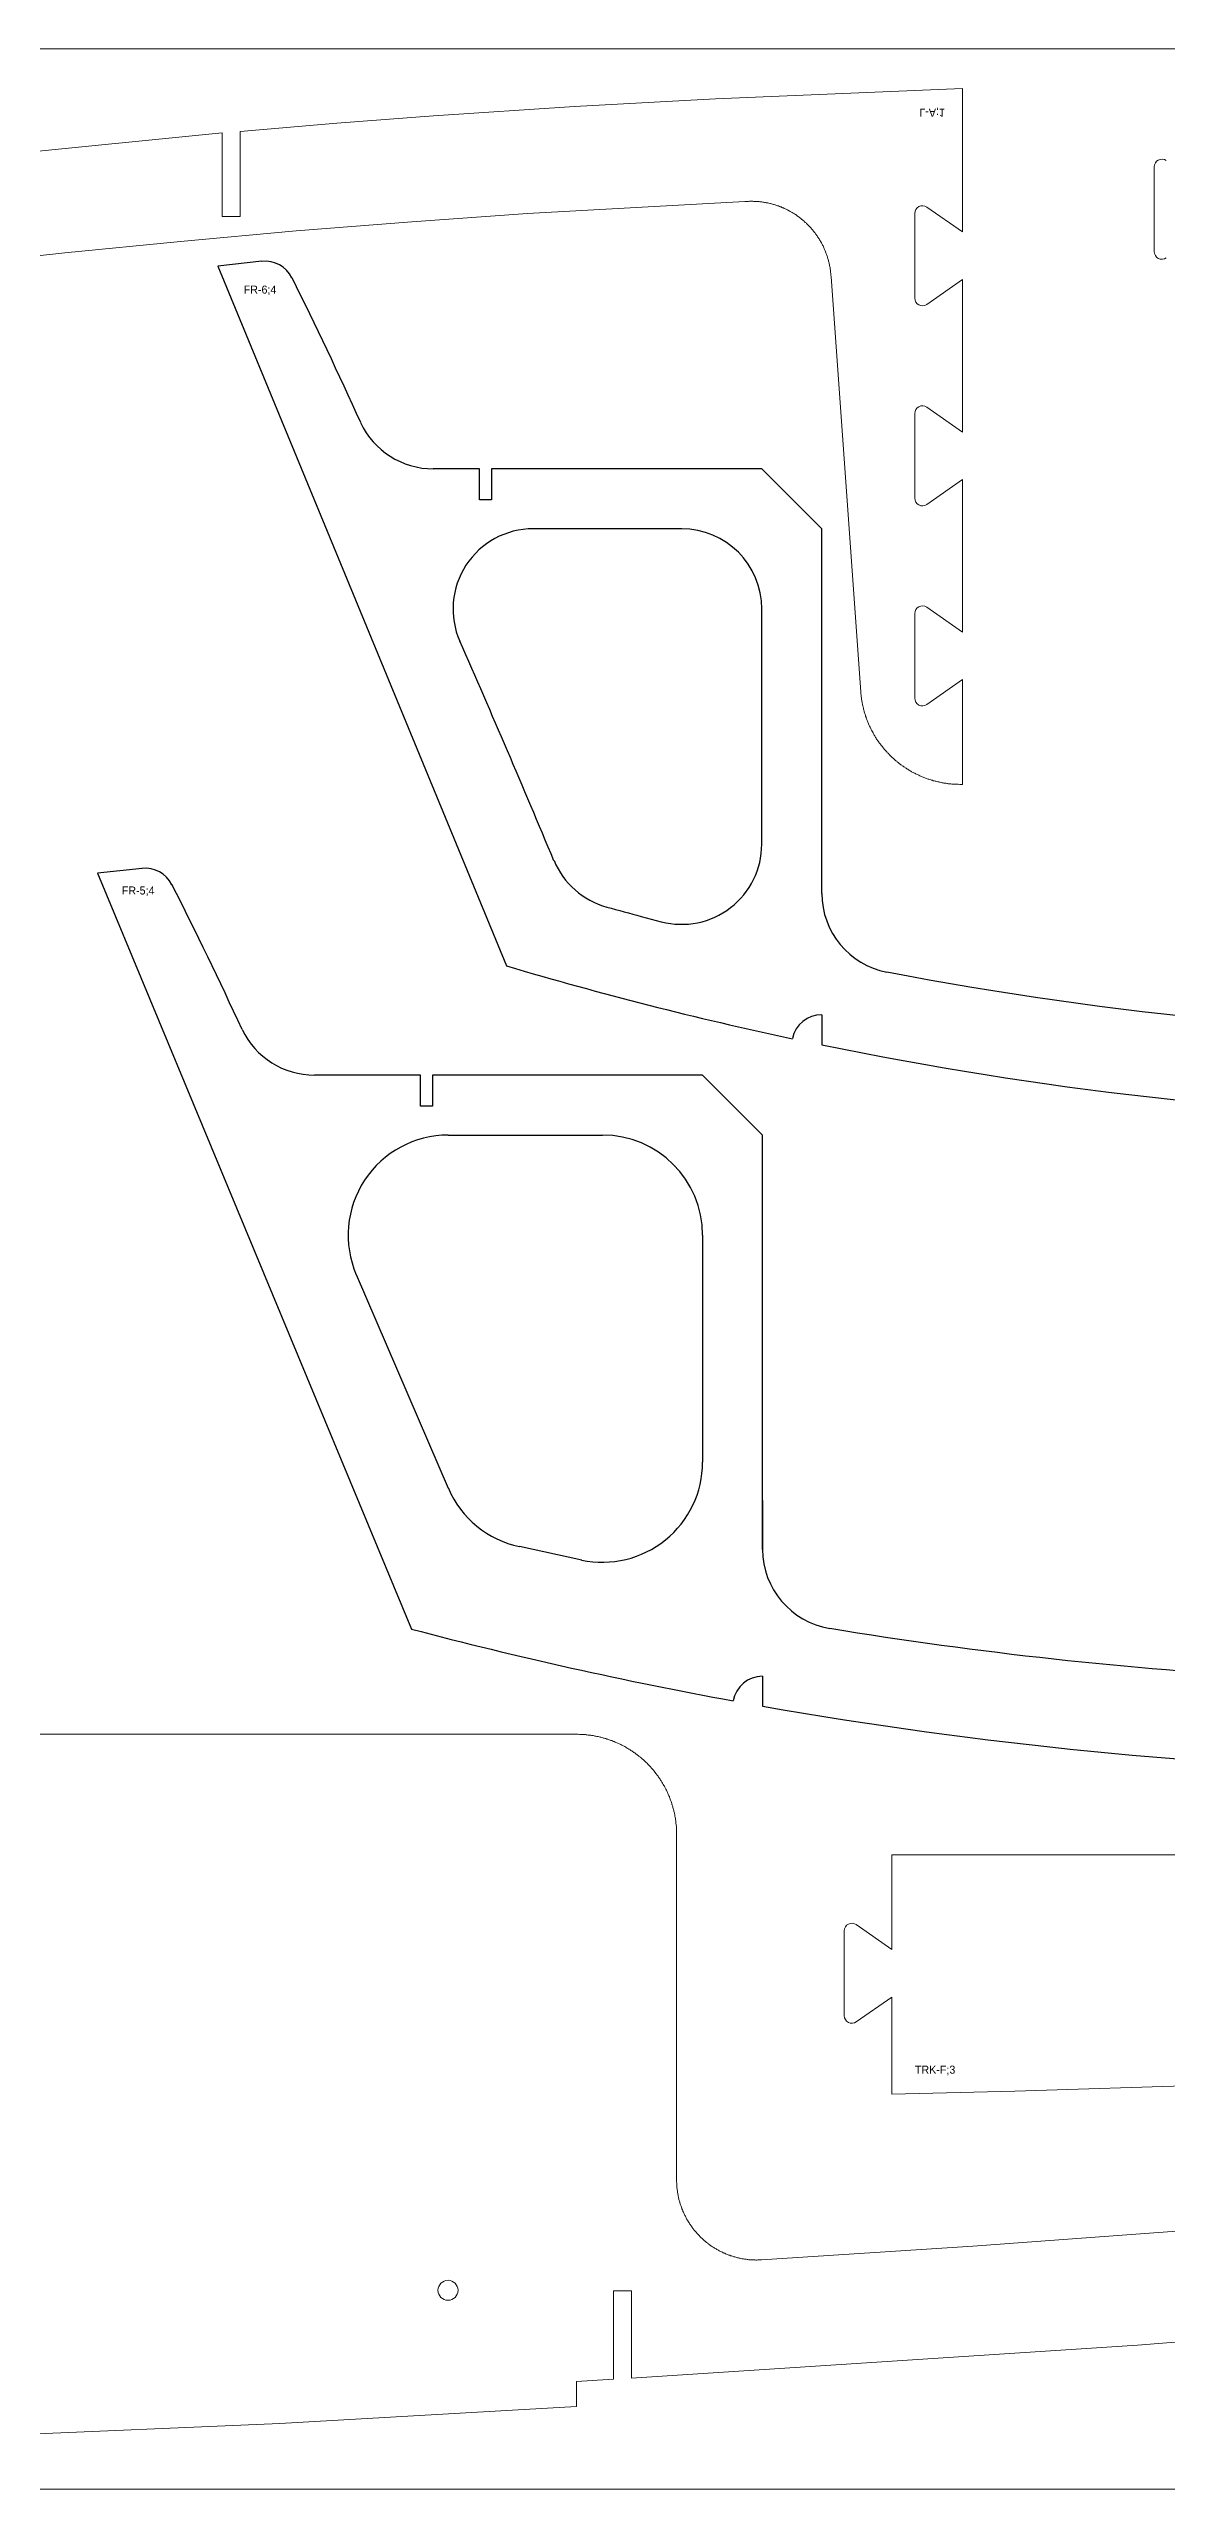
# Model space of a CAD drawing. Header units: millimetres. Extents: x 0 to 7720, y 0 to 5733.
# Drawn here: x 6272 to 6831, y 1480 to 2700 of the extents above; entities that cross this region are included whole.
import ezdxf

# ---------------------------------------------------------------- set-up
doc = ezdxf.new("R2010")
doc.units = ezdxf.units.MM
doc.layers.add('CORTE_9MM', color=4, linetype='Continuous')
doc.layers.add('plate', color=3, linetype='Continuous')

msp = doc.modelspace()

# ---------------------------------------------------------------- linework, layer by layer
at = {"layer": 'CORTE_9MM', "lineweight": 0}
for p, q in [((6728.9, 2636.2), (6728.9, 2608.1)), ((6824.7, 2640.7), (6824.7, 2598.3)), ((6705.1, 2575), (6705.1, 2617.4)), ((6711.1, 2620.5), (6728.9, 2608.1)), ((6711.1, 2571.9), (6728.9, 2584.3)), ((6728.9, 2584.3), (6728.9, 2508.1)), ((6705.1, 2475), (6705.1, 2517.4)), ((6711.1, 2520.5), (6728.9, 2508.1)), ((6711.1, 2471.9), (6728.9, 2484.3)), ((6728.9, 2484.3), (6728.9, 2408.1)), ((6705.1, 2375), (6705.1, 2417.4)), ((6711.1, 2420.5), (6728.9, 2408.1)), ((6711.1, 2371.9), (6728.9, 2384.3)), ((6728.9, 2384.3), (6728.9, 2331.9)), ((6693.6, 1796.8), (6693.6, 1749.5)), ((6669.8, 1758.8), (6669.8, 1716.4)), ((6675.8, 1761.9), (6693.6, 1749.5)), ((6675.8, 1713.3), (6693.6, 1725.7)), ((6693.6, 1725.7), (6693.6, 1677.2)), ((6563.5, 1578.9), (6554.5, 1578.9)), ((6554.5, 1578.9), (6554.5, 1534.7)), ((6563.5, 1535.2), (6563.5, 1578.9)), ((6816.3, 1551.7), (6563.5, 1535.2)), ((6933.5, 1561.1), (6816.3, 1551.7)), ((6554.5, 1534.7), (6536, 1533.5)), ((6536, 1533.5), (6536, 1521.1)), ((6536, 1521.1), (6387.7, 1512.6)), ((6387.7, 1512.6), (6090.8, 1499.9))]:
    msp.add_line(p, q, dxfattribs=at)
at = {"layer": 'CORTE_9MM'}
for p, q in [((6378.8, 2593.5), (6356.8, 2591)), ((6356.8, 2591), (6501.1, 2241.2)), ((6487.6, 2489.7), (6464.4, 2489.7)), ((6487.6, 2474.2), (6487.6, 2489.7)), ((6493.6, 2489.7), (6493.6, 2474.2)), ((6628.6, 2489.7), (6493.6, 2489.7)), ((6658.6, 2459.7), (6628.6, 2489.7)), ((6493.6, 2474.2), (6487.6, 2474.2)), ((6588.6, 2459.7), (6514.3, 2459.7)), ((6658.6, 2277.4), (6658.6, 2459.7)), ((6628.6, 2302), (6628.6, 2419.7)), ((6318.9, 2289.9), (6296.7, 2287.5)), ((6296.7, 2287.5), (6453.5, 1909.7)), ((6568.4, 2265.9), (6578.4, 2263.3)), ((6658.6, 2216.8), (6658.6, 2201.8)), ((6458, 2186.6), (6405.1, 2186.6)), ((6458, 2171), (6458, 2186.6)), ((6464, 2186.6), (6464, 2171)), ((6599, 2186.6), (6464, 2186.6)), ((6629, 2156.6), (6599, 2186.6)), ((6464, 2171), (6458, 2171)), ((6471.9, 2156.6), (6549, 2156.6)), ((6629, 1949.5), (6629, 2156.6)), ((6599, 2106.6), (6599, 1993.1)), ((6472, 1980), (6426, 2086.8)), ((6629, 1973.9), (6629, 1949.5)), ((6538.6, 1944.2), (6507.5, 1950.9)), ((6629, 1886.1), (6629, 1871.1))]:
    msp.add_line(p, q, dxfattribs=at)
at = {"layer": 'CORTE_9MM', "lineweight": 0}
for points in [[(6728.9, 2636.2), (6728.9, 2679.9), (6605.5, 2674.7), (6535, 2670.8), (6464.5, 2666.2), (6416.2, 2662.5), (6367.9, 2658.4), (6367.9, 2615.8), (6358.9, 2615.8), (6358.9, 2657.6), (6253.8, 2647.2)], [(6165, 2585.1), (6280.4, 2597.7), (6338.1, 2603.4), (6395.9, 2608.6), (6453.7, 2613.2), (6511.5, 2617.3), (6620.1, 2623.4), (6621, 2623.4), (6621.9, 2623.4), (6622.4, 2623.5), (6622.8, 2623.5), (6623.2, 2623.5), (6623.7, 2623.5), (6624.1, 2623.5), (6624.5, 2623.4), (6625, 2623.4), (6625.4, 2623.4), (6625.9, 2623.4), (6626.3, 2623.3), (6626.8, 2623.3), (6627.3, 2623.3), (6627.7, 2623.2), (6628.2, 2623.2), (6628.6, 2623.1), (6629.1, 2623), (6629.5, 2623), (6630, 2622.9), (6630.4, 2622.8), (6630.8, 2622.7), (6631.3, 2622.7), (6631.7, 2622.6), (6632.2, 2622.5), (6632.6, 2622.4), (6633, 2622.3), (6633.5, 2622.1), (6633.9, 2622), (6634.4, 2621.9), (6634.8, 2621.8), (6635.2, 2621.6), (6635.6, 2621.5), (6636.1, 2621.4), (6636.5, 2621.2), (6636.9, 2621.1), (6637.4, 2620.9), (6637.8, 2620.7), (6638.2, 2620.6), (6638.6, 2620.4), (6639, 2620.2), (6639.4, 2620.1), (6639.8, 2619.9), (6640.3, 2619.7), (6640.7, 2619.5), (6641.1, 2619.3), (6641.5, 2619.1), (6641.9, 2618.9), (6642.3, 2618.7), (6642.7, 2618.4), (6643.1, 2618.2), (6643.5, 2618), (6643.8, 2617.8), (6644.2, 2617.5), (6644.6, 2617.3), (6645, 2617.1), (6645.4, 2616.8), (6645.7, 2616.6), (6646.1, 2616.3), (6646.5, 2616), (6646.8, 2615.8), (6647.2, 2615.5), (6647.6, 2615.2), (6647.9, 2615), (6648.3, 2614.7), (6648.6, 2614.4), (6649, 2614.1), (6649.3, 2613.8), (6649.7, 2613.5), (6650, 2613.2), (6650.3, 2612.9), (6650.7, 2612.6), (6651, 2612.3), (6651.3, 2612), (6651.6, 2611.7), (6652, 2611.3), (6652.3, 2611), (6652.6, 2610.7), (6652.9, 2610.4), (6653.2, 2610), (6653.5, 2609.7), (6653.8, 2609.3), (6654.1, 2609), (6654.3, 2608.6), (6654.6, 2608.3), (6654.9, 2607.9), (6655.2, 2607.6), (6655.5, 2607.2), (6655.7, 2606.9), (6656, 2606.5), (6656.2, 2606.1), (6656.5, 2605.7), (6656.7, 2605.4), (6657, 2605), (6657.2, 2604.6), (6657.5, 2604.2), (6657.7, 2603.8), (6657.9, 2603.4), (6658.1, 2603.1), (6658.4, 2602.7), (6658.6, 2602.3), (6658.8, 2601.9), (6659, 2601.5), (6659.2, 2601.1), (6659.4, 2600.7), (6659.6, 2600.2), (6659.8, 2599.8), (6660, 2599.4), (6660.1, 2599), (6660.3, 2598.6), (6660.5, 2598.2), (6660.6, 2597.7), (6660.8, 2597.3), (6660.9, 2596.9), (6661.1, 2596.5), (6661.2, 2596), (6661.4, 2595.6), (6661.5, 2595.2), (6661.6, 2594.8), (6661.8, 2594.3), (6661.9, 2593.9), (6662, 2593.5), (6662.1, 2593), (6662.2, 2592.6), (6662.3, 2592.1), (6662.4, 2591.7), (6662.5, 2591.2), (6662.6, 2590.8), (6662.7, 2590.4), (6662.7, 2590), (6662.8, 2589.5), (6662.9, 2589.1), (6662.9, 2588.7), (6663, 2588.3), (6663, 2587.9), (6663.1, 2587.5), (6663.1, 2586.6), (6663.2, 2585.8), (6678.1, 2378), (6678.1, 2377.3), (6678.2, 2376.5), (6678.3, 2376.1), (6678.3, 2375.7), (6678.4, 2375.2), (6678.4, 2374.8), (6678.5, 2374.4), (6678.6, 2373.9), (6678.6, 2373.5), (6678.7, 2373), (6678.8, 2372.6), (6678.9, 2372.2), (6679, 2371.7), (6679.1, 2371.3), (6679.2, 2370.9), (6679.3, 2370.4), (6679.4, 2370), (6679.5, 2369.6), (6679.6, 2369.1), (6679.7, 2368.7), (6679.8, 2368.3), (6680, 2367.8), (6680.1, 2367.4), (6680.2, 2366.9), (6680.4, 2366.5), (6680.5, 2366.1), (6680.7, 2365.6), (6680.8, 2365.2), (6681, 2364.8), (6681.1, 2364.4), (6681.3, 2363.9), (6681.4, 2363.5), (6681.6, 2363.1), (6681.8, 2362.7), (6682, 2362.3), (6682.1, 2361.8), (6682.3, 2361.4), (6682.5, 2361), (6682.7, 2360.6), (6682.9, 2360.2), (6683.1, 2359.8), (6683.3, 2359.4), (6683.5, 2359), (6683.7, 2358.6), (6683.9, 2358.2), (6684.2, 2357.8), (6684.4, 2357.4), (6684.6, 2357), (6684.8, 2356.6), (6685.1, 2356.2), (6685.3, 2355.8), (6685.5, 2355.4), (6685.8, 2355), (6686, 2354.6), (6686.3, 2354.3), (6686.5, 2353.9), (6686.8, 2353.5), (6687.1, 2353.1), (6687.3, 2352.8), (6687.6, 2352.4), (6687.9, 2352), (6688.1, 2351.7), (6688.4, 2351.3), (6688.7, 2351), (6689, 2350.6), (6689.3, 2350.2), (6689.5, 2349.9), (6689.8, 2349.5), (6690.1, 2349.2), (6690.4, 2348.9), (6690.7, 2348.5), (6691, 2348.2), (6691.3, 2347.8), (6691.7, 2347.5), (6692, 2347.2), (6692.3, 2346.9), (6692.6, 2346.5), (6692.9, 2346.2), (6693.3, 2345.9), (6693.6, 2345.6), (6693.9, 2345.3), (6694.3, 2345), (6694.6, 2344.7), (6694.9, 2344.4), (6695.3, 2344.1), (6695.6, 2343.8), (6696, 2343.5), (6696.3, 2343.2), (6696.7, 2342.9), (6697, 2342.6), (6697.4, 2342.3), (6697.7, 2342.1), (6698.1, 2341.8), (6698.5, 2341.5), (6698.8, 2341.3), (6699.2, 2341), (6699.6, 2340.7), (6700, 2340.5), (6700.3, 2340.2), (6700.7, 2340), (6701.1, 2339.7), (6701.5, 2339.5), (6701.9, 2339.3), (6702.3, 2339), (6702.7, 2338.8), (6703, 2338.6), (6703.4, 2338.3), (6703.8, 2338.1), (6704.2, 2337.9), (6704.6, 2337.7), (6705, 2337.5), (6705.4, 2337.3), (6705.9, 2337.1), (6706.3, 2336.9), (6706.7, 2336.7), (6707.1, 2336.5), (6707.5, 2336.3), (6707.9, 2336.1), (6708.3, 2335.9), (6708.7, 2335.8), (6709.2, 2335.6), (6709.6, 2335.4), (6710, 2335.3), (6710.4, 2335.1), (6710.9, 2334.9), (6711.3, 2334.8), (6711.7, 2334.6), (6712.1, 2334.5), (6712.6, 2334.4), (6713, 2334.2), (6713.4, 2334.1), (6713.9, 2334), (6714.3, 2333.8), (6714.8, 2333.7), (6715.2, 2333.6), (6715.6, 2333.5), (6716.1, 2333.4), (6716.5, 2333.3), (6717, 2333.2), (6717.4, 2333.1), (6717.8, 2333), (6718.3, 2332.9), (6718.7, 2332.8), (6719.2, 2332.7), (6719.6, 2332.6), (6720.1, 2332.6), (6720.5, 2332.5), (6721, 2332.4), (6721.4, 2332.4), (6721.8, 2332.3), (6722.2, 2332.3), (6722.6, 2332.2), (6723.1, 2332.2), (6723.5, 2332.1), (6723.9, 2332.1), (6724.3, 2332.1), (6724.7, 2332), (6725.1, 2332), (6725.5, 2332), (6725.9, 2332), (6726.8, 2332), (6727.6, 2331.9), (6728.9, 2331.9)], [(5331.5, 1857.1), (6535.2, 1857.1), (6536.8, 1857.1), (6537.5, 1857), (6538.3, 1857), (6538.7, 1857), (6539.2, 1857), (6539.6, 1856.9), (6540, 1856.9), (6540.5, 1856.9), (6540.9, 1856.8), (6541.3, 1856.8), (6541.8, 1856.7), (6542.2, 1856.7), (6542.6, 1856.6), (6543.1, 1856.6), (6543.5, 1856.5), (6543.9, 1856.4), (6544.4, 1856.4), (6544.8, 1856.3), (6545.2, 1856.2), (6545.7, 1856.1), (6546.1, 1856), (6546.5, 1856), (6546.9, 1855.9), (6547.4, 1855.8), (6547.8, 1855.7), (6548.2, 1855.6), (6548.6, 1855.5), (6549.1, 1855.3), (6549.5, 1855.2), (6549.9, 1855.1), (6550.3, 1855), (6550.7, 1854.9), (6551.1, 1854.7), (6551.6, 1854.6), (6552, 1854.5), (6552.4, 1854.3), (6552.8, 1854.2), (6553.2, 1854), (6553.7, 1853.9), (6554.1, 1853.7), (6554.5, 1853.5), (6554.9, 1853.4), (6555.3, 1853.2), (6555.7, 1853), (6556.2, 1852.8), (6556.6, 1852.7), (6557, 1852.5), (6557.4, 1852.3), (6557.8, 1852.1), (6558.2, 1851.9), (6558.6, 1851.7), (6559, 1851.5), (6559.4, 1851.3), (6559.8, 1851.1), (6560.2, 1850.9), (6560.6, 1850.6), (6560.9, 1850.4), (6561.3, 1850.2), (6561.7, 1850), (6562.1, 1849.7), (6562.5, 1849.5), (6562.9, 1849.3), (6563.2, 1849), (6563.6, 1848.8), (6564, 1848.5), (6564.4, 1848.3), (6564.7, 1848), (6565.1, 1847.8), (6565.5, 1847.5), (6565.8, 1847.2), (6566.2, 1847), (6566.5, 1846.7), (6566.9, 1846.4), (6567.2, 1846.1), (6567.6, 1845.9), (6567.9, 1845.6), (6568.3, 1845.3), (6568.6, 1845), (6569, 1844.7), (6569.3, 1844.4), (6569.6, 1844.1), (6570, 1843.8), (6570.3, 1843.5), (6570.6, 1843.2), (6570.9, 1842.9), (6571.3, 1842.6), (6571.6, 1842.2), (6571.9, 1841.9), (6572.2, 1841.6), (6572.5, 1841.3), (6572.8, 1840.9), (6573.1, 1840.6), (6573.4, 1840.3), (6573.7, 1839.9), (6574, 1839.6), (6574.3, 1839.3), (6574.6, 1838.9), (6574.9, 1838.6), (6575.1, 1838.2), (6575.4, 1837.9), (6575.7, 1837.5), (6576, 1837.2), (6576.2, 1836.8), (6576.5, 1836.4), (6576.8, 1836.1), (6577, 1835.7), (6577.3, 1835.3), (6577.5, 1835), (6577.8, 1834.6), (6578, 1834.2), (6578.3, 1833.8), (6578.5, 1833.5), (6578.7, 1833.1), (6579, 1832.7), (6579.2, 1832.3), (6579.4, 1831.9), (6579.6, 1831.5), (6579.9, 1831.1), (6580.1, 1830.7), (6580.3, 1830.3), (6580.5, 1830), (6580.7, 1829.6), (6580.9, 1829.2), (6581.1, 1828.8), (6581.3, 1828.3), (6581.5, 1827.9), (6581.6, 1827.5), (6581.8, 1827.1), (6582, 1826.7), (6582.2, 1826.3), (6582.4, 1825.9), (6582.5, 1825.5), (6582.7, 1825.1), (6582.8, 1824.6), (6583, 1824.2), (6583.1, 1823.8), (6583.3, 1823.4), (6583.4, 1823), (6583.6, 1822.5), (6583.7, 1822.1), (6583.8, 1821.7), (6584, 1821.3), (6584.1, 1820.8), (6584.2, 1820.4), (6584.3, 1820), (6584.5, 1819.5), (6584.6, 1819.1), (6584.7, 1818.7), (6584.8, 1818.2), (6584.9, 1817.8), (6585, 1817.3), (6585.1, 1816.9), (6585.1, 1816.5), (6585.2, 1816), (6585.3, 1815.6), (6585.4, 1815.1), (6585.4, 1814.7), (6585.5, 1814.3), (6585.6, 1813.8), (6585.6, 1813.4), (6585.7, 1812.9), (6585.7, 1812.5), (6585.8, 1812), (6585.8, 1811.6), (6585.9, 1811.1), (6585.9, 1810.7), (6585.9, 1810.2), (6586, 1809.8), (6586, 1809.3), (6586, 1808.9), (6586, 1808.5), (6586, 1807.7), (6586, 1634.1), (6586, 1633.2), (6586.1, 1632.8), (6586.1, 1632.4), (6586.1, 1632), (6586.1, 1631.5), (6586.1, 1631.1), (6586.2, 1630.7), (6586.2, 1630.3), (6586.3, 1629.8), (6586.3, 1629.4), (6586.4, 1628.9), (6586.4, 1628.5), (6586.5, 1628), (6586.6, 1627.5), (6586.7, 1627.1), (6586.8, 1626.6), (6586.8, 1626.2), (6586.9, 1625.8), (6587, 1625.3), (6587.1, 1624.9), (6587.2, 1624.5), (6587.3, 1624), (6587.5, 1623.6), (6587.6, 1623.2), (6587.7, 1622.8), (6587.8, 1622.3), (6588, 1621.9), (6588.1, 1621.5), (6588.3, 1621.1), (6588.4, 1620.6), (6588.6, 1620.2), (6588.7, 1619.8), (6588.9, 1619.4), (6589.1, 1619), (6589.2, 1618.5), (6589.4, 1618.1), (6589.6, 1617.7), (6589.8, 1617.3), (6590, 1616.9), (6590.2, 1616.5), (6590.4, 1616.1), (6590.6, 1615.7), (6590.8, 1615.3), (6591, 1614.9), (6591.2, 1614.5), (6591.4, 1614.1), (6591.7, 1613.8), (6591.9, 1613.4), (6592.1, 1613), (6592.4, 1612.6), (6592.6, 1612.2), (6592.9, 1611.9), (6593.1, 1611.5), (6593.4, 1611.1), (6593.6, 1610.8), (6593.9, 1610.4), (6594.2, 1610), (6594.5, 1609.7), (6594.7, 1609.3), (6595, 1609), (6595.3, 1608.6), (6595.6, 1608.3), (6595.9, 1608), (6596.2, 1607.6), (6596.5, 1607.3), (6596.8, 1607), (6597.1, 1606.6), (6597.4, 1606.3), (6597.7, 1606), (6598, 1605.7), (6598.3, 1605.4), (6598.7, 1605.1), (6599, 1604.8), (6599.3, 1604.5), (6599.7, 1604.2), (6600, 1603.9), (6600.3, 1603.6), (6600.7, 1603.3), (6601, 1603), (6601.4, 1602.8), (6601.7, 1602.5), (6602.1, 1602.2), (6602.4, 1601.9), (6602.8, 1601.7), (6603.2, 1601.4), (6603.5, 1601.2), (6603.9, 1600.9), (6604.3, 1600.7), (6604.6, 1600.5), (6605, 1600.2), (6605.4, 1600), (6605.8, 1599.8), (6606.1, 1599.5), (6606.5, 1599.3), (6606.9, 1599.1), (6607.3, 1598.9), (6607.7, 1598.7), (6608.1, 1598.5), (6608.5, 1598.3), (6608.9, 1598.1), (6609.3, 1597.9), (6609.7, 1597.7), (6610.1, 1597.6), (6610.5, 1597.4), (6610.9, 1597.2), (6611.3, 1597), (6611.8, 1596.9), (6612.2, 1596.7), (6612.6, 1596.6), (6613, 1596.4), (6613.4, 1596.3), (6613.9, 1596.1), (6614.3, 1596), (6614.7, 1595.9), (6615.1, 1595.8), (6615.6, 1595.6), (6616, 1595.5), (6616.4, 1595.4), (6616.9, 1595.3), (6617.3, 1595.2), (6617.7, 1595.1), (6618.2, 1595), (6618.6, 1594.9), (6619.1, 1594.9), (6619.5, 1594.8), (6619.9, 1594.7), (6620.4, 1594.6), (6620.8, 1594.6), (6621.3, 1594.5), (6621.7, 1594.5), (6622.1, 1594.4), (6622.6, 1594.4), (6623, 1594.4), (6623.5, 1594.3), (6623.9, 1594.3), (6624.4, 1594.3), (6624.8, 1594.3), (6625.3, 1594.3), (6625.7, 1594.2), (6626.2, 1594.2), (6626.6, 1594.3), (6627, 1594.3), (6627.5, 1594.3), (6628.4, 1594.3), (6734, 1601.2), (6903.7, 1613.7)], [(7335.2, 1749.1), (7335.2, 1704.9), (7135.1, 1693.5), (6850.1, 1681.7), (6755.1, 1678.6), (6693.6, 1677.2)]]:
    msp.add_lwpolyline(points, dxfattribs=at)
msp.add_lwpolyline([(6693.6, 1796.8), (7367.5, 1796.8, 0.377745), (7409.4, 1764.5), (7420, 1765.1), (7420, 1710.3, -0.000285), (7344.2, 1705.5), (7344.2, 1749.1), (7335.2, 1749.1), (7335.2, 1749.1)], format="xyb", dxfattribs=at)
msp.add_circle((6471.8, 1579.1), 5, dxfattribs=at)
for centre, start, end in [((6828.5, 2640.7), 55.008, 180), ((6708.9, 2617.4), 55.008, 180), ((6828.5, 2598.3), 180, 304.992), ((6708.9, 2575), 180, 304.992), ((6708.9, 2517.4), 55.008, 180), ((6708.9, 2475), 180, 304.992), ((6708.9, 2417.4), 55.008, 180), ((6708.9, 2375), 180, 304.992), ((6673.6, 1758.8), 55.008, 180), ((6673.6, 1716.4), 180, 304.992)]:
    msp.add_arc(centre, 3.8, start, end, dxfattribs=at)
at = {"layer": 'CORTE_9MM'}
for centre, radius, start, end in [((6380.4, 2578.5, 0), 15, 26.4221, 96.2887), ((6464.4, 2529.7, 0), 40, 204.9714, 270), ((6514.3, 2419.7), 40, 90, 203.7853), ((6588.6, 2419.7), 40, 0, 90), ((1175.8, 66.8), 5794, 22.6037, 23.7853), ((6561.7, 2309.2, 0), 40, 202.6037, 254.6953), ((6588.6, 2302), 40, 255.2555, 0), ((6320.5, 2275), 15, 26.8365, 96.3433), ((4308.8, 1257.3, 0), 2269.5, 24.8057, 26.8362), ((6698.6, 2277.4, 0), 40, 180, 259.2009), ((7033.9, 4034, 0), 1870.3, 253.4478, 257.9638), ((7033.6, 4033.3, 0), 1827.5, 259.1972, 269.9989), ((6405.1, 2226.6, 0), 40, 205.4177, 270), ((6658.6, 2201.8), 15, 90, 168.1934), ((7033.6, 4032.9), 1869.2, 258.4246, 268.5985), ((6471.9, 2106.6), 50, 90, 203.291), ((6549, 2106.6, 0), 50, 360, 90), ((6549, 1993.1), 50, 257.9568, 360), ((6517.9, 1999.8), 50, 203.291, 257.9568), ((6669, 1949.5, 0), 40, 180, 260.7061), ((7004, 3996.5, 0), 2158.2, 255.2215, 259.5957), ((7004, 3996.6, 0), 2114.3, 260.7061, 266.8302), ((6629, 1871.1, 0), 15, 90, 169.7948), ((7004, 3996.5, 0), 2158.2, 259.9939, 268.7879)]:
    msp.add_arc(centre, radius, start, end, dxfattribs=at)
at = {"layer": 'CORTE_9MM', "extrusion": (-1.14591e-09, -5.29198e-10, 1)}
msp.add_arc((4446, 1617.3, 0), 2175.1, 24.3125, 26.4222, dxfattribs=at)
at = {"layer": 'CORTE_9MM', "extrusion": (2.8705e-10, 1.09072e-09, 1)}
msp.add_arc((7034, 4035.1, 0), 1829.4, 254.6953, 255.2555, dxfattribs=at)
at = {"layer": 'plate', "lineweight": 0}
msp.add_lwpolyline([(5280, 2699.7), (7720, 2699.7), (7720, 1479.7), (5280, 1479.7)], close=True, dxfattribs=at)

# ---------------------------------------------------------------- texts
at = {"lineweight": 0, "extrusion": (0, 0, -1), "insert": (6707.3, 2665.7), "char_height": 4, "width": 9480.493, "attachment_point": 1, "text_direction": (1, 0, 0)}
msp.add_mtext('L-A;1', dxfattribs=at)
at = {"lineweight": 0, "char_height": 4, "width": 9480.493, "attachment_point": 1}
for s, insert in [('FR-6;4', (6369.7, 2581.3)), ('FR-5;4', (6308.8, 2280.9)), ('TRK-F;3', (6705.1, 1691.4))]:
    msp.add_mtext(s, dxfattribs=dict(at, insert=insert))

doc.saveas('drawing.dxf')
